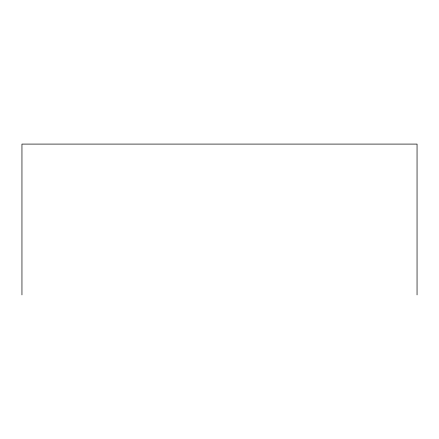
<?xml version="1.0" encoding="UTF-8"?>
<svg xmlns="http://www.w3.org/2000/svg" width="439" height="439" viewBox="0 0 439 439"><rect width="100%" height="100%" fill="white"/><g stroke="black" fill="none" stroke-linecap="round" stroke-linejoin="round"><path stroke-width="0.66" d="M417.05 294.909L417.05 144.091L21.95 144.091L21.95 294.909"/></g></svg>
